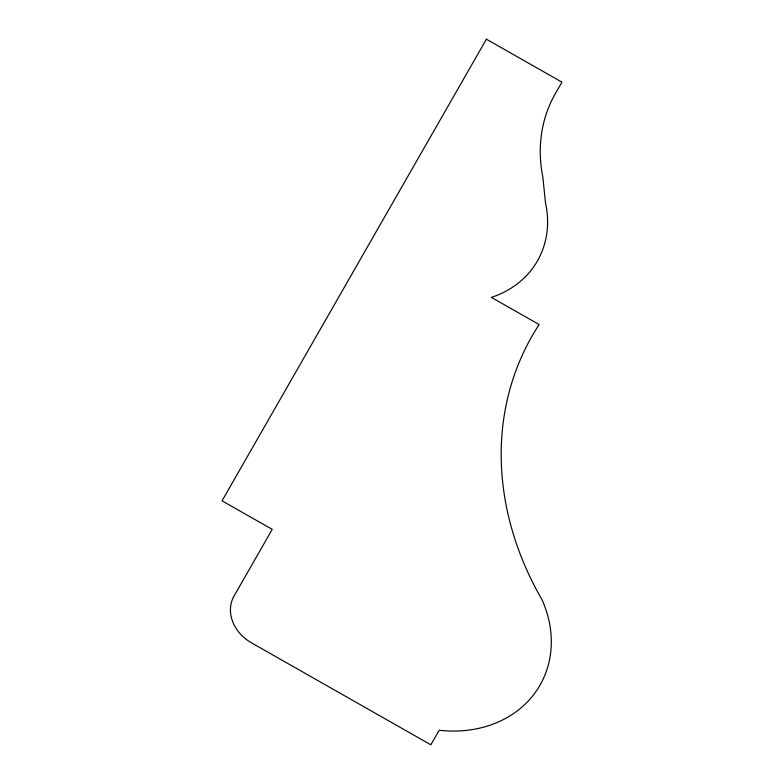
<?xml version="1.0" encoding="UTF-8"?>
<svg xmlns="http://www.w3.org/2000/svg" width="784" height="784" viewBox="0 0 784 784"><rect width="100%" height="100%" fill="white"/><g stroke="black" fill="none" stroke-linecap="round" stroke-linejoin="round"><path stroke-width="1.18" d="M486.403 39.2L222.058 500.829L272.224 529.357L234.053 596.026A38.289 32.075 29.2 0 0 251.399 642.782L430.837 744.8L439.167 730.257A119.433 100.048 29.2 0 0 542.087 599.848A326.281 273.332 29.2 0 1 539.137 324.547L491.382 297.391A107.604 90.14 29.2 0 0 545.497 202.889L542.881 177.311A159.524 133.633 29.2 0 1 554.817 94.58L561.942 82.144L486.403 39.2"/></g></svg>
